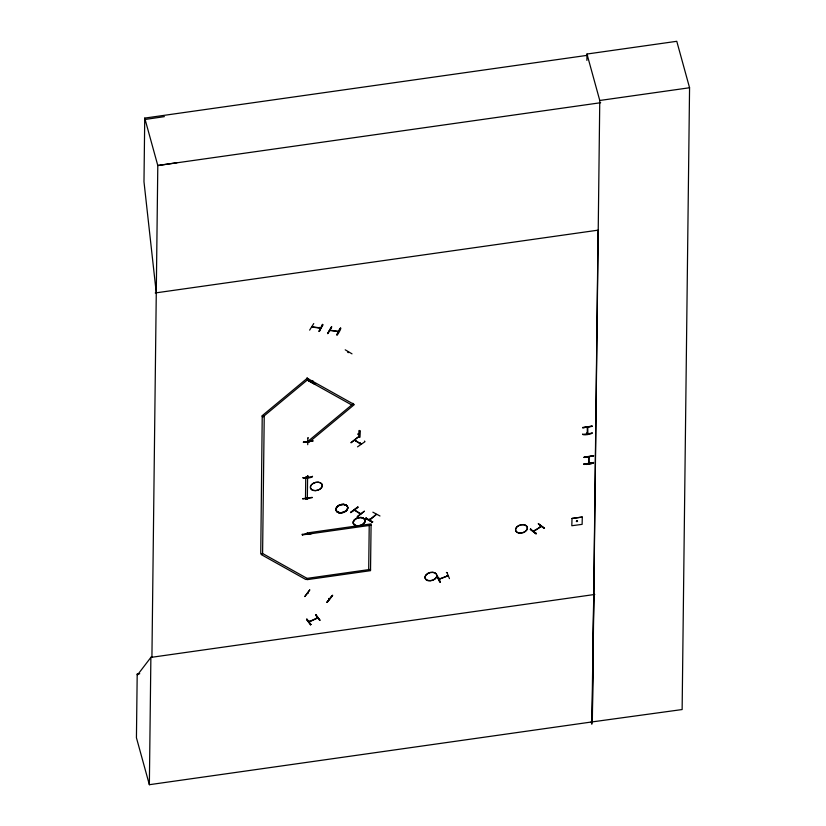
<?xml version="1.0" encoding="UTF-8"?>
<svg xmlns="http://www.w3.org/2000/svg" width="826" height="826" viewBox="0 0 826 826"><rect width="100%" height="100%" fill="white"/><g stroke="black" fill="none" stroke-linecap="round" stroke-linejoin="round"><path stroke-width="1.24" d="M139.749 673.758L137.199 674.119L136.435 737.763L149.361 784.7L592.232 721.893L598.107 230.155L155.236 292.962M587.606 55.29L144.736 118.097L143.982 181.751L156.279 292.817M149.361 784.7L150.879 657.32M262.224 416.139L260.748 553.761L262.596 553.503L307.086 578.376L370.544 569.372M368.695 569.641L369.222 525.46M586.904 60.422L586.976 54.031L676.773 41.3L689.565 87.752L682.131 709.544L592.232 721.893M582.588 434.084C582.216 435.767 592.975 434.239 592.108 432.731M582.774 427.847L592.294 426.123L582.671 427.445M593.46 462.374C594.348 463.902 583.579 465.348 583.951 463.727M584.137 457.49L593.657 455.766L584.034 457.088M587.203 433.764L587.369 427.259M587.792 427.734C587.431 425.122 588.432 436.923 587.11 432.473M588.618 463.376L588.628 456.985M588.979 463.417L589.103 456.923M588.855 462.199L589.01 463.324M592.335 722.275L599.769 100.483L586.976 54.031M593.749 594.596L591.839 724.185L591.168 721.759M303.462 442.457L312.992 440.785L303.369 442.055M312.445 476.241C313.322 477.779 302.553 479.173 302.925 477.552M302.357 534.907L302.254 534.154M307.726 444.687L307.83 438.069M308.243 442.034L307.995 442.55L308.057 441.827M307.509 476.086L307.582 477.294L307.458 475.962M307.334 499.08L307.375 498.429L307.799 498.966M308.377 442.447L308.387 441.786M308.387 441.456L309.213 440.836M307.365 499.1L307.344 498.522M306.952 533.906L307.396 533.255M307.995 477.17L307.644 476.571M306.921 533.823L307.344 533.255M311.774 532.842L311.867 533.606L302.347 534.897M359.248 434.239L358.195 434.383L359.258 434.011M359.217 430.418L359.186 437.439L359.713 437.367L359.847 430.738L359.651 437.326M572.005 518.542L571.809 525.739L582.123 524.355L582.289 517.055L571.984 518.449L582.289 517.055M308.614 380.693L315.264 384.4L308.614 380.693L308.893 380.012M315.243 384.462L315.522 383.78M372.671 521.557L372.402 522.249L365.763 518.47L366.042 517.788M372.392 522.239L366.073 518.119L372.671 521.97M308.893 621.792L317.566 617.786M309.987 621.534L309.853 621.049M317.339 617.807L316.781 618.437L316.461 617.745M351.102 442.819L358.143 437.078L351.04 442.529M350.792 512.636L357.895 507.185M535.981 533.813L530.333 529.332L536.002 533.792L536.301 533.193M310.813 624.219L310.462 624.766M310.824 624.58L306.838 618.839M307.417 593.626L307.861 592.954M328.748 598.674L328.924 599.242M329.46 599.046L328.924 598.447M354.612 440.279L360.941 444.285M361.21 444.058L354.86 440.093M354.292 510.107L360.57 514.123L359.785 513.173M354.788 510.52L354.591 509.9M360.342 513.524L360.776 513.803M440.227 581.989L437.326 575.794M439.845 578.881L439.7 578.159M446.752 575.567L447.052 575.918M309.636 330.132L313.746 323.565M331.577 326.611L327.602 333.539M327.974 333.549L331.587 326.931M588.556 462.88L588.525 462.24M307.386 533.71L307.169 532.646M317.638 618.065L309.027 621.978M313.054 381.24L312.187 382.18L312.827 381.106M348.686 352.299L348.221 352.692M376.171 514.371L369.449 519.853M370.265 519.585L370.203 519.017M369.697 520.06L376.408 514.505M354.953 440L355.18 440.248M354.746 509.941L354.932 510.509L355.108 509.869M312.847 326.425L312.631 327.179L312.724 326.652M319.858 328.149L319.693 327.375M322.439 324.391L323.038 324.845L318.929 331.433L322.46 324.401M319.414 331.484L322.584 324.69M327.571 333.59L331.68 327.003M330.586 330.586L329.904 330.452L338.608 331.66M338.412 331.67L337.638 331.525L338.732 331.433M336.863 334.871C340.632 325.299 343.182 326.167 337.349 334.943L336.76 334.489M534.391 530.364L534.112 530.757M540.287 526.761L540.152 526.276M308.893 380.425L315.625 384.162M309.667 590.115L304.804 596.568L309.781 589.836M307.695 593.182L307.964 593.347M327.034 602.34C337.235 588.515 331.412 598.251 326.889 601.989M331.856 595.876L327.21 602.391M144.736 118.097L157.797 165.52L151.922 657.248L150.879 657.403L137.436 674.987L137.199 674.119M313.075 381.86L312.641 382.273M348.655 352.289L347.87 352.289M530.633 529.115L536.291 533.606M307.086 377.678L307.241 378.267L262.007 415.86L263.298 416.593L308.542 378.989M352.01 353.848L345.227 349.811M312.269 382.159L313.199 381.757M379.981 515.992L372.867 512.172M533.586 531.108L541.34 526.389L533.679 531.417M355.583 440.495C353.889 439.287 355.975 441.858 355.314 439.721M360.105 443.355L360.694 443.676M361.127 444.027L360.239 443.841L360.735 444.264M364.514 441.074L364.968 441.683L357.534 446.845M357.968 507.278L350.513 512.512L357.823 506.896M364.318 511.211L357.193 516.735L364.38 511.294M320.674 328.221L312.042 327.065M530.333 529.373L530.643 528.702M538.418 524.035L544.489 528.237L538.304 523.643M309.048 621.679L309.771 621.328M312.889 381.653L312.558 380.993M370.017 519.378L369.976 518.883M312.094 326.786L320.798 327.994M310.927 624.611L306.518 619.386L310.442 624.828M315.563 614.771L316.151 614.926M319.559 620.223L315.697 615.029L320.075 620.378L316.141 614.916M447.011 572.655L446.401 572.449M447.806 575.712L439.143 579.212M447.909 575.918L438.967 579.243M440.32 582.062L439.814 582.247L436.964 576.3L440.206 581.669M449.458 578.623L447.011 572.635M355.263 440.743L355.056 440.01M538.469 523.921L544.117 528.413M308.49 441.136L309.151 441.084M145.118 119.46L164.374 116.631M177.063 162.701L157.797 165.52L600.667 102.713M599.769 100.483L689.565 87.752M262.379 416.717L264.227 416.459L262.596 553.503L261.274 554.597L305.765 579.47L307.086 578.376L307.076 579.666L370.523 570.663L371.091 523.911L307.633 532.904L307.613 534.195L371.07 525.202M582.753 427.723L592.273 426.371M587.276 427.878L587.554 427.403M592.211 433.123L582.671 434.466M584.116 457.367L593.636 456.014M593.553 463.087L584.044 464.47M150.879 657.403L594.792 594.452M359.32 430.811L359.826 430.697M307.83 438.11L308.253 437.646M358.298 434.135L359.052 434.001M303.441 442.333L312.961 441.032M303.018 477.934L312.538 476.623M302.77 498.935L312.29 497.634M311.867 533.276L302.347 534.587L311.846 533.183M330.028 330.224L338.577 331.371M359.393 430.728L359.073 437.057M589.052 456.788L588.917 457.046M354.653 509.941L360.807 513.875M587.627 433.103L587.441 432.432M307.241 378.267L354.333 404.585L309.089 442.189L307.799 441.466L353.043 403.862L352.878 403.284M307.22 380.084L351.721 404.957M365.784 518.408L372.412 522.177M340.519 328.129L336.894 334.788M329.811 330.441L330.658 330.09M358.061 433.671L358.195 434.383M360.363 443.015L360.652 443.707M360.115 443.201L360.301 443.882M307.881 475.972L308.077 476.654L307.788 475.921M312.207 497.355L302.688 498.656M263.143 416.005L263.298 416.593M305.744 477.149L305.486 499.234L307.334 498.976L307.602 476.881L305.744 477.149M576.94 520.741L576.269 521.289L576.92 521.66L577.591 521.113L576.94 520.741M593.543 462.715L584.034 464.16L593.543 462.715M313.312 490.427A6.071 4.047 -15.4 0 0 322.274 485.574A6.071 4.047 -15.4 0 0 313.395 483.241A6.071 4.047 -15.4 0 0 313.312 490.417A6.071 4.047 -15.4 0 0 322.274 485.564A6.071 4.047 -15.4 0 0 313.395 483.251A6.071 4.047 -15.4 0 0 313.312 490.427M338.877 512.791A6.071 4.047 -15.4 0 0 347.839 507.949A6.071 4.047 -15.4 0 0 338.959 505.626A6.071 4.047 -15.4 0 0 338.877 512.791M338.805 512.492A6.04 4.037 -15.4 0 0 347.736 507.66A6.04 4.037 -15.4 0 0 338.887 505.347A6.04 4.037 -15.4 0 0 338.805 512.492A6.019 4.016 -15.4 0 0 347.715 507.66A6.019 4.016 -15.4 0 0 338.908 505.357A6.019 4.016 -15.4 0 0 338.815 512.471M338.825 512.626A6.071 4.047 -15.4 0 0 347.798 507.773A6.071 4.047 -15.4 0 0 338.918 505.45A6.071 4.047 -15.4 0 0 338.825 512.626M356.171 525.873A6.071 4.047 -15.4 0 0 365.144 521.02A6.071 4.047 -15.4 0 0 356.264 518.697A6.071 4.047 -15.4 0 0 356.171 525.873M356.13 525.697A6.071 4.047 -15.4 0 0 365.092 520.845A6.071 4.047 -15.4 0 0 356.212 518.521A6.071 4.047 -15.4 0 0 356.13 525.697M356.12 525.553A6.019 4.016 -15.4 0 0 365.009 520.731A6.019 4.016 -15.4 0 0 356.202 518.429A6.019 4.016 -15.4 0 0 356.12 525.553M427.951 580.626A6.071 4.047 -15.4 0 0 436.913 575.774A6.071 4.047 -15.4 0 0 428.033 573.45A6.071 4.047 -15.4 0 0 427.951 580.626M427.899 580.441A6.071 4.047 -15.4 0 0 436.861 575.588A6.071 4.047 -15.4 0 0 427.982 573.275A6.071 4.047 -15.4 0 0 427.899 580.441M518.418 532.801A6.071 4.047 -15.4 0 0 527.38 527.948A6.071 4.047 -15.4 0 0 518.501 525.625A6.071 4.047 -15.4 0 0 518.418 532.801M518.47 532.966A6.071 4.047 -15.4 0 0 527.432 528.113A6.071 4.047 -15.4 0 0 518.552 525.79A6.071 4.047 -15.4 0 0 518.47 532.966"/></g></svg>
